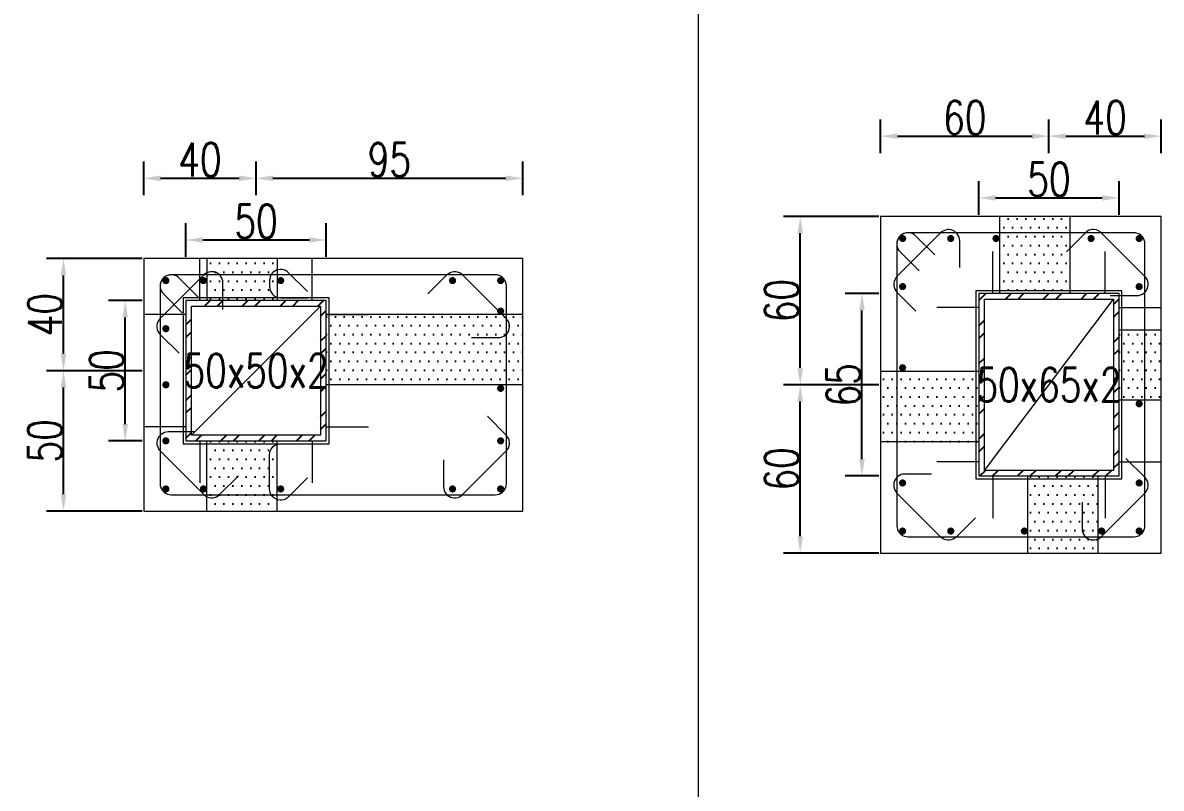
# Model space of a CAD drawing. Header units: millimetres. Extents: x 0 to 3905, y 0 to 8880.
# Drawn here: x 1979.4 to 2385, y 5334.2 to 5607.1 of the extents above; entities that cross this region are included whole.
import ezdxf
from ezdxf.enums import TextEntityAlignment as Align

# ---------------------------------------------------------------- set-up
doc = ezdxf.new("R2010")
doc.units = ezdxf.units.MM
doc.layers.get('DEFPOINTS').update_dxf_attribs({"color": 3})
for name, color, linetype in [('Hatch線', 6, 'Continuous'), ('TC-鋼粱', 132, 'Continuous'), ('主筋斷面', 2, 'Continuous'), ('文字-輔助字', 7, 'Continuous'), ('柱斷面線', 4, 'Continuous'), ('標註字', 4, 'Continuous'), ('箍筋線', 1, 'Continuous'), ('網格線', 7, 'Continuous'), ('鋼柱', 11, 'Continuous')]:
    doc.layers.add(name, color=color, linetype=linetype)
doc.styles.add('note', font='txt.shx', dxfattribs={"width": 0.75, "height": 12})
doc.styles.add('txt', font='txt.shx', dxfattribs={"height": 0.2, "bigfont": 'chineset.shx'})
doc.dimstyles.new('RCAD_DIM', dxfattribs={"dimtxt": 12, "dimasz": 6, "dimexe": 6, "dimexo": 0.625, "dimtad": 1, "dimdec": 0, "dimdsep": 46, "dimtxsty": 'note', "dimcen": 2.5, "dimclrd": 256, "dimclre": 256, "dimclrt": 256, "dimadec": 0, "dimazin": 0, "dimtfac": 1, "dimtmove": 0, "dimatfit": 3, "dimfxl": 0, "dimtolj": 1, "dimarcsym": 0})

# ---------------------------------------------------------------- blocks, each defined once
blk = doc.blocks.new('*D1152')
at = {"layer": 'DEFPOINTS', "color": 0}
for p in [(2087.5, 5529.62), (2037.5, 5523), (2087.5, 5523)]:
    blk.add_point(p, dxfattribs=at)
at = {"layer": '標註字', "lineweight": -2}
for p, q in [((2037.5, 5523.62), (2037.5, 5535.62)), ((2087.5, 5523.62), (2087.5, 5535.62)), ((2043.5, 5529.62), (2081.5, 5529.62))]:
    blk.add_line(p, q, dxfattribs=at)
at = {"layer": '標註字'}
for points in [[(2043.5, 5530.62), (2043.5, 5528.62), (2037.5, 5529.62)], [(2081.5, 5528.62), (2081.5, 5530.62), (2087.5, 5529.62)]]:
    blk.add_solid(points, dxfattribs=at)
at = {"layer": '標註字', "insert": (2062.5, 5536.25), "char_height": 12, "attachment_point": 5, "style": 'note'}
blk.add_mtext('\\A1;50', dxfattribs=at)
blk = doc.blocks.new('*D1153')
at = {"layer": 'DEFPOINTS', "color": 0}
for p in [(2015.88, 5508), (2022.5, 5508), (2022.5, 5458)]:
    blk.add_point(p, dxfattribs=at)
at = {"layer": '標註字', "lineweight": -2}
for p, q in [((2021.88, 5508), (2009.88, 5508)), ((2015.88, 5464), (2015.88, 5502)), ((2021.88, 5458), (2009.88, 5458))]:
    blk.add_line(p, q, dxfattribs=at)
at = {"layer": '標註字'}
for points in [[(2016.88, 5502), (2014.88, 5502), (2015.88, 5508)], [(2014.88, 5464), (2016.88, 5464), (2015.88, 5458)]]:
    blk.add_solid(points, dxfattribs=at)
at = {"layer": '標註字', "insert": (2009.25, 5483), "char_height": 12, "attachment_point": 5, "rotation": 90, "style": 'note'}
blk.add_mtext('\\A1;50', dxfattribs=at)
blk = doc.blocks.new('*D1154')
at = {"layer": 'DEFPOINTS', "color": 0}
for p in [(2062.5, 5551.62), (2022.5, 5545), (2062.5, 5545)]:
    blk.add_point(p, dxfattribs=at)
at = {"layer": '標註字', "lineweight": -2}
for p, q in [((2022.5, 5545.62), (2022.5, 5557.62)), ((2062.5, 5545.62), (2062.5, 5557.62)), ((2028.5, 5551.62), (2056.5, 5551.62))]:
    blk.add_line(p, q, dxfattribs=at)
at = {"layer": '標註字'}
for points in [[(2028.5, 5552.62), (2028.5, 5550.62), (2022.5, 5551.62)], [(2056.5, 5550.62), (2056.5, 5552.62), (2062.5, 5551.62)]]:
    blk.add_solid(points, dxfattribs=at)
at = {"layer": '標註字', "insert": (2042.5, 5558.25), "char_height": 12, "attachment_point": 5, "style": 'note'}
blk.add_mtext('\\A1;40', dxfattribs=at)
blk = doc.blocks.new('*D1155')
at = {"layer": 'DEFPOINTS', "color": 0}
for p in [(2157.5, 5551.62), (2062.5, 5545), (2157.5, 5545)]:
    blk.add_point(p, dxfattribs=at)
at = {"layer": '標註字', "lineweight": -2}
for p, q in [((2062.5, 5545.62), (2062.5, 5557.62)), ((2157.5, 5545.62), (2157.5, 5557.62)), ((2068.5, 5551.62), (2151.5, 5551.62))]:
    blk.add_line(p, q, dxfattribs=at)
at = {"layer": '標註字'}
for points in [[(2068.5, 5552.62), (2068.5, 5550.62), (2062.5, 5551.62)], [(2151.5, 5550.62), (2151.5, 5552.62), (2157.5, 5551.62)]]:
    blk.add_solid(points, dxfattribs=at)
at = {"layer": '標註字', "insert": (2110, 5558.25), "char_height": 12, "attachment_point": 5, "style": 'note'}
blk.add_mtext('\\A1;95', dxfattribs=at)
blk = doc.blocks.new('*D1156')
at = {"layer": 'DEFPOINTS', "color": 0}
for p in [(1993.88, 5483), (2022.5, 5483), (2022.5, 5433)]:
    blk.add_point(p, dxfattribs=at)
at = {"layer": '標註字', "lineweight": -2}
for p, q in [((2021.88, 5483), (1987.88, 5483)), ((1993.88, 5439), (1993.88, 5477)), ((2021.88, 5433), (1987.88, 5433))]:
    blk.add_line(p, q, dxfattribs=at)
at = {"layer": '標註字'}
for points in [[(1994.88, 5477), (1992.88, 5477), (1993.88, 5483)], [(1992.88, 5439), (1994.88, 5439), (1993.88, 5433)]]:
    blk.add_solid(points, dxfattribs=at)
at = {"layer": '標註字', "insert": (1987.25, 5458), "char_height": 12, "attachment_point": 5, "rotation": 90, "style": 'note'}
blk.add_mtext('\\A1;50', dxfattribs=at)
blk = doc.blocks.new('*D1157')
at = {"layer": 'DEFPOINTS', "color": 0}
for p in [(1993.88, 5523), (2022.5, 5523), (2022.5, 5483)]:
    blk.add_point(p, dxfattribs=at)
at = {"layer": '標註字', "lineweight": -2}
for p, q in [((2021.88, 5523), (1987.88, 5523)), ((1993.88, 5489), (1993.88, 5517)), ((2021.88, 5483), (1987.88, 5483))]:
    blk.add_line(p, q, dxfattribs=at)
at = {"layer": '標註字'}
for points in [[(1994.88, 5517), (1992.88, 5517), (1993.88, 5523)], [(1992.88, 5489), (1994.88, 5489), (1993.88, 5483)]]:
    blk.add_solid(points, dxfattribs=at)
at = {"layer": '標註字', "insert": (1987.25, 5503), "char_height": 12, "attachment_point": 5, "rotation": 90, "style": 'note'}
blk.add_mtext('\\A1;40', dxfattribs=at)
blk = doc.blocks.new('Circle_Filled')
at = {"const_width": 0.5}
blk.add_lwpolyline([(-0.25, 0, 1), (0.25, 0, 1)], format="xyb", close=True, dxfattribs=at)
blk = doc.blocks.new('*D1284')
at = {"layer": 'DEFPOINTS', "color": 0}
for p in [(2370, 5544.62), (2320, 5538), (2370, 5538)]:
    blk.add_point(p, dxfattribs=at)
at = {"layer": '標註字', "lineweight": -2}
for p, q in [((2320, 5538.62), (2320, 5550.62)), ((2370, 5538.62), (2370, 5550.62)), ((2326, 5544.62), (2364, 5544.62))]:
    blk.add_line(p, q, dxfattribs=at)
at = {"layer": '標註字'}
for points in [[(2326, 5545.62), (2326, 5543.62), (2320, 5544.62)], [(2364, 5543.62), (2364, 5545.62), (2370, 5544.62)]]:
    blk.add_solid(points, dxfattribs=at)
at = {"layer": '標註字', "insert": (2345, 5551.25), "char_height": 12, "attachment_point": 5, "style": 'note'}
blk.add_mtext('\\A1;50', dxfattribs=at)
blk = doc.blocks.new('*D1285')
at = {"layer": 'DEFPOINTS', "color": 0}
for p in [(2278.38, 5510.5), (2285, 5510.5), (2285, 5445.5)]:
    blk.add_point(p, dxfattribs=at)
at = {"layer": '標註字', "lineweight": -2}
for p, q in [((2284.38, 5510.5), (2272.38, 5510.5)), ((2278.38, 5451.5), (2278.38, 5504.5)), ((2284.38, 5445.5), (2272.38, 5445.5))]:
    blk.add_line(p, q, dxfattribs=at)
at = {"layer": '標註字'}
for points in [[(2279.38, 5504.5), (2277.38, 5504.5), (2278.38, 5510.5)], [(2277.38, 5451.5), (2279.38, 5451.5), (2278.38, 5445.5)]]:
    blk.add_solid(points, dxfattribs=at)
at = {"layer": '標註字', "insert": (2271.75, 5478), "char_height": 12, "attachment_point": 5, "rotation": 90, "style": 'note'}
blk.add_mtext('\\A1;65', dxfattribs=at)
blk = doc.blocks.new('*D1286')
at = {"layer": 'DEFPOINTS', "color": 0}
for p in [(2345, 5566.62), (2285, 5560), (2345, 5560)]:
    blk.add_point(p, dxfattribs=at)
at = {"layer": '標註字', "lineweight": -2}
for p, q in [((2285, 5560.62), (2285, 5572.62)), ((2345, 5560.62), (2345, 5572.62)), ((2291, 5566.62), (2339, 5566.62))]:
    blk.add_line(p, q, dxfattribs=at)
at = {"layer": '標註字'}
for points in [[(2291, 5567.62), (2291, 5565.62), (2285, 5566.62)], [(2339, 5565.62), (2339, 5567.62), (2345, 5566.62)]]:
    blk.add_solid(points, dxfattribs=at)
at = {"layer": '標註字', "insert": (2315, 5573.25), "char_height": 12, "attachment_point": 5, "style": 'note'}
blk.add_mtext('\\A1;60', dxfattribs=at)
blk = doc.blocks.new('*D1287')
at = {"layer": 'DEFPOINTS', "color": 0}
for p in [(2385, 5566.62), (2345, 5560), (2385, 5560)]:
    blk.add_point(p, dxfattribs=at)
at = {"layer": '標註字', "lineweight": -2}
for p, q in [((2345, 5560.62), (2345, 5572.62)), ((2385, 5560.62), (2385, 5572.62)), ((2351, 5566.62), (2379, 5566.62))]:
    blk.add_line(p, q, dxfattribs=at)
at = {"layer": '標註字'}
for points in [[(2351, 5567.62), (2351, 5565.62), (2345, 5566.62)], [(2379, 5565.62), (2379, 5567.62), (2385, 5566.62)]]:
    blk.add_solid(points, dxfattribs=at)
at = {"layer": '標註字', "insert": (2365, 5573.25), "char_height": 12, "attachment_point": 5, "style": 'note'}
blk.add_mtext('\\A1;40', dxfattribs=at)
blk = doc.blocks.new('*D1288')
at = {"layer": 'DEFPOINTS', "color": 0}
for p in [(2256.38, 5478), (2285, 5478), (2285, 5418)]:
    blk.add_point(p, dxfattribs=at)
at = {"layer": '標註字', "lineweight": -2}
for p, q in [((2284.38, 5478), (2250.38, 5478)), ((2256.38, 5424), (2256.38, 5472)), ((2284.38, 5418), (2250.38, 5418))]:
    blk.add_line(p, q, dxfattribs=at)
at = {"layer": '標註字'}
for points in [[(2257.38, 5472), (2255.38, 5472), (2256.38, 5478)], [(2255.38, 5424), (2257.38, 5424), (2256.38, 5418)]]:
    blk.add_solid(points, dxfattribs=at)
at = {"layer": '標註字', "insert": (2249.75, 5448), "char_height": 12, "attachment_point": 5, "rotation": 90, "style": 'note'}
blk.add_mtext('\\A1;60', dxfattribs=at)
blk = doc.blocks.new('*D1289')
at = {"layer": 'DEFPOINTS', "color": 0}
for p in [(2256.38, 5538), (2285, 5538), (2285, 5478)]:
    blk.add_point(p, dxfattribs=at)
at = {"layer": '標註字', "lineweight": -2}
for p, q in [((2284.38, 5538), (2250.38, 5538)), ((2256.38, 5484), (2256.38, 5532)), ((2284.38, 5478), (2250.38, 5478))]:
    blk.add_line(p, q, dxfattribs=at)
at = {"layer": '標註字'}
for points in [[(2257.38, 5532), (2255.38, 5532), (2256.38, 5538)], [(2255.38, 5484), (2257.38, 5484), (2256.38, 5478)]]:
    blk.add_solid(points, dxfattribs=at)
at = {"layer": '標註字', "insert": (2249.75, 5508), "char_height": 12, "attachment_point": 5, "rotation": 90, "style": 'note'}
blk.add_mtext('\\A1;60', dxfattribs=at)

msp = doc.modelspace()

# ---------------------------------------------------------------- hatches: boundary and pattern name
at = {"layer": 'Hatch線'}
h = msp.add_hatch(dxfattribs=at)
h.set_pattern_fill('ANSI32', color=256, style=0)
h.paths.add_polyline_path([(2320, 5445.5), (2370, 5445.5), (2370, 5510.5), (2320, 5510.5)], flags=17)
h.paths.add_polyline_path([(2322, 5447.5), (2322, 5508.5), (2368, 5508.5), (2368, 5447.5)])
h = msp.add_hatch(dxfattribs=at)
h.set_pattern_fill('ANSI32', color=256, style=0)
h.paths.add_polyline_path([(2037.5, 5458), (2087.5, 5458), (2087.5, 5508), (2037.5, 5508)], flags=17)
h.paths.add_polyline_path([(2039.5, 5460), (2039.5, 5506), (2085.5, 5506), (2085.5, 5460)])
at = {"layer": 'TC-鋼粱'}
h = msp.add_hatch(dxfattribs=at)
h.set_pattern_fill('DOTS', color=256, scale=2, style=0)
h.paths.add_polyline_path([(2352.41, 5538), (2327.41, 5538), (2327.41, 5510.5), (2352.41, 5510.5)], flags=17)
h = msp.add_hatch(dxfattribs=at)
h.set_pattern_fill('DOTS', color=256, scale=2, style=0)
h.paths.add_polyline_path([(2070, 5523), (2045, 5523), (2045, 5508), (2070, 5508)], flags=17)
h = msp.add_hatch(dxfattribs=at)
h.set_pattern_fill('DOTS', color=256, scale=2, style=0)
h.paths.add_polyline_path([(2157.5, 5478), (2157.5, 5503), (2087.5, 5503), (2087.5, 5478)], flags=17)
h = msp.add_hatch(dxfattribs=at)
h.set_pattern_fill('DOTS', color=256, scale=2, style=0)
h.paths.add_polyline_path([(2385, 5472.5), (2385, 5497.5), (2370, 5497.5), (2370, 5472.5)], flags=17)
h = msp.add_hatch(dxfattribs=at)
h.set_pattern_fill('DOTS', color=256, scale=2, style=0)
h.paths.add_polyline_path([(2285, 5482.81), (2285, 5457.81), (2320, 5457.81), (2320, 5482.81)], flags=17)
h = msp.add_hatch(dxfattribs=at)
h.set_pattern_fill('DOTS', color=256, scale=2, style=0)
h.paths.add_polyline_path([(2045, 5433), (2070, 5433), (2070, 5458), (2045, 5458)], flags=17)
h = msp.add_hatch(dxfattribs=at)
h.set_pattern_fill('DOTS', color=256, scale=2, style=0)
h.paths.add_polyline_path([(2337.5, 5418), (2362.5, 5418), (2362.5, 5445.5), (2337.5, 5445.5)], flags=17)

# ---------------------------------------------------------------- linework, layer by layer
at = {"layer": 'DEFPOINTS', "lineweight": 5}
for points in [[(2325, 5510.5), (2325, 5525.5)], [(2365, 5510.5), (2365, 5525.5)], [(2042.5, 5508), (2042.5, 5523)], [(2082.5, 5508), (2082.5, 5523)], [(2037.5, 5457), (2088.5, 5457), (2088.5, 5509), (2036.5, 5509), (2036.5, 5457), (2037.5, 5457)], [(2320, 5444.5), (2371, 5444.5), (2371, 5511.5), (2319, 5511.5), (2319, 5444.5), (2320, 5444.5)], [(2322, 5447.5), (2368, 5508.5)], [(2039.5, 5460), (2085.5, 5506)], [(2320, 5505.5), (2305, 5505.5)], [(2370, 5505.5), (2385, 5505.5)], [(2037.5, 5503), (2022.5, 5503)], [(2087.5, 5503), (2102.5, 5503)], [(2037.5, 5463), (2022.5, 5463)], [(2087.5, 5463), (2102.5, 5463)], [(2042.5, 5458), (2042.5, 5443)], [(2082.5, 5458), (2082.5, 5443)], [(2320, 5450.5), (2305, 5450.5)], [(2370, 5450.5), (2385, 5450.5)], [(2325, 5445.5), (2325, 5430.5)], [(2365, 5445.5), (2365, 5430.5)]]:
    msp.add_lwpolyline(points, dxfattribs=at)
at = {"layer": 'TC-鋼粱', "lineweight": 5}
for points in [[(2327.41, 5538), (2327.41, 5510.5)], [(2352.41, 5538), (2352.41, 5510.5)], [(2045, 5523), (2045, 5508)], [(2070, 5523), (2070, 5508)], [(2157.5, 5503), (2087.5, 5503)], [(2385, 5497.5), (2370, 5497.5)], [(2285, 5482.81), (2320, 5482.81)], [(2157.5, 5478), (2087.5, 5478)], [(2385, 5472.5), (2370, 5472.5)], [(2045, 5433), (2045, 5458)], [(2070, 5433), (2070, 5458)], [(2285, 5457.81), (2320, 5457.81)], [(2337.5, 5418), (2337.5, 5445.5)], [(2362.5, 5418), (2362.5, 5445.5)]]:
    msp.add_lwpolyline(points, dxfattribs=at)
at = {"layer": '柱斷面線', "lineweight": 5}
for points in [[(2285, 5418), (2385, 5418), (2385, 5538), (2285, 5538), (2285, 5418)], [(2022.5, 5433), (2157.5, 5433), (2157.5, 5523), (2022.5, 5523), (2022.5, 5433)]]:
    msp.add_lwpolyline(points, dxfattribs=at)
at = {"layer": '箍筋線', "lineweight": 5}
for points in [[(2313.19, 5519.81), (2313.19, 5529.35), (2313.13, 5530.02), (2312.96, 5530.66), (2312.69, 5531.27), (2312.32, 5531.83), (2311.86, 5532.32), (2311.33, 5532.72), (2310.73, 5533.02), (2310.1, 5533.23), (2309.43, 5533.32), (2308.77, 5533.3), (2308.11, 5533.17), (2307.49, 5532.93), (2306.91, 5532.59), (2306.4, 5532.16), (2290.84, 5516.6), (2290.39, 5516.07), (2290.05, 5515.47), (2289.81, 5514.82), (2289.69, 5514.13), (2289.69, 5513.44), (2289.81, 5512.76), (2290.05, 5512.11), (2290.39, 5511.51), (2290.84, 5510.98), (2297.58, 5504.23)], [(2366.81, 5509.81), (2376.35, 5509.81), (2377.02, 5509.87), (2377.66, 5510.04), (2378.27, 5510.31), (2378.83, 5510.68), (2379.32, 5511.14), (2379.72, 5511.67), (2380.02, 5512.27), (2380.23, 5512.9), (2380.32, 5513.57), (2380.3, 5514.23), (2380.17, 5514.89), (2379.93, 5515.51), (2379.59, 5516.09), (2379.16, 5516.6), (2363.6, 5532.16), (2363.07, 5532.61), (2362.47, 5532.95), (2361.82, 5533.19), (2361.13, 5533.31), (2360.44, 5533.31), (2359.76, 5533.19), (2359.11, 5532.95), (2358.51, 5532.61), (2357.98, 5532.16), (2351.23, 5525.42)], [(2304.33, 5524.29), (2297.58, 5531.04), (2297.07, 5531.47), (2296.49, 5531.81), (2295.87, 5532.05), (2295.22, 5532.18), (2294.55, 5532.2), (2293.89, 5532.11), (2293.25, 5531.9), (2292.66, 5531.6), (2292.12, 5531.19), (2291.66, 5530.71), (2291.29, 5530.15), (2291.02, 5529.54), (2290.85, 5528.9), (2290.79, 5528.23), (2290.79, 5427.77), (2290.86, 5427.08), (2291.03, 5426.41), (2291.33, 5425.78), (2291.72, 5425.21), (2292.21, 5424.72), (2292.78, 5424.33), (2293.41, 5424.03), (2294.08, 5423.86), (2294.77, 5423.79), (2375.23, 5423.79), (2375.92, 5423.86), (2376.59, 5424.03), (2377.22, 5424.33), (2377.79, 5424.72), (2378.28, 5425.21), (2378.67, 5425.78), (2378.97, 5426.41), (2379.14, 5427.08), (2379.21, 5427.77), (2379.21, 5528.23), (2379.14, 5528.92), (2378.97, 5529.59), (2378.67, 5530.22), (2378.28, 5530.79), (2377.79, 5531.28), (2377.22, 5531.67), (2376.59, 5531.97), (2375.92, 5532.14), (2375.23, 5532.21), (2294.77, 5532.21), (2294.1, 5532.15), (2293.46, 5531.98), (2292.85, 5531.71), (2292.29, 5531.34), (2291.81, 5530.88), (2291.4, 5530.34), (2291.1, 5529.75), (2290.89, 5529.11), (2290.8, 5528.45), (2290.82, 5527.78), (2290.95, 5527.13), (2291.19, 5526.51), (2291.53, 5525.93), (2291.96, 5525.42), (2298.71, 5518.67)], [(2050.69, 5504.81), (2050.69, 5514.35), (2050.63, 5515.02), (2050.46, 5515.66), (2050.19, 5516.27), (2049.82, 5516.83), (2049.36, 5517.32), (2048.83, 5517.72), (2048.23, 5518.02), (2047.6, 5518.23), (2046.93, 5518.32), (2046.27, 5518.3), (2045.61, 5518.17), (2044.99, 5517.93), (2044.41, 5517.59), (2043.9, 5517.16), (2028.34, 5501.6), (2027.89, 5501.07), (2027.55, 5500.47), (2027.31, 5499.82), (2027.19, 5499.13), (2027.19, 5498.44), (2027.31, 5497.76), (2027.55, 5497.11), (2027.89, 5496.51), (2028.34, 5495.98), (2035.08, 5489.23)], [(2041.83, 5509.29), (2035.08, 5516.04), (2034.57, 5516.47), (2033.99, 5516.81), (2033.37, 5517.05), (2032.72, 5517.18), (2032.05, 5517.2), (2031.39, 5517.11), (2030.75, 5516.9), (2030.16, 5516.6), (2029.62, 5516.19), (2029.16, 5515.71), (2028.79, 5515.15), (2028.52, 5514.54), (2028.35, 5513.9), (2028.29, 5513.23), (2028.29, 5442.77), (2028.36, 5442.08), (2028.53, 5441.41), (2028.83, 5440.78), (2029.22, 5440.21), (2029.71, 5439.72), (2030.28, 5439.33), (2030.91, 5439.03), (2031.58, 5438.86), (2032.27, 5438.79), (2147.73, 5438.79), (2148.42, 5438.86), (2149.09, 5439.03), (2149.72, 5439.33), (2150.29, 5439.72), (2150.78, 5440.21), (2151.17, 5440.78), (2151.47, 5441.41), (2151.64, 5442.08), (2151.71, 5442.77), (2151.71, 5513.23), (2151.64, 5513.92), (2151.47, 5514.59), (2151.17, 5515.22), (2150.78, 5515.79), (2150.29, 5516.28), (2149.72, 5516.67), (2149.09, 5516.97), (2148.42, 5517.14), (2147.73, 5517.21), (2032.27, 5517.21), (2031.6, 5517.15), (2030.96, 5516.98), (2030.35, 5516.71), (2029.79, 5516.34), (2029.31, 5515.88), (2028.9, 5515.34), (2028.6, 5514.75), (2028.39, 5514.11), (2028.3, 5513.45), (2028.32, 5512.78), (2028.45, 5512.13), (2028.69, 5511.51), (2029.03, 5510.93), (2029.46, 5510.42), (2036.21, 5503.67)], [(2080.83, 5511.2), (2074.08, 5517.95), (2073.57, 5518.38), (2072.99, 5518.72), (2072.37, 5518.96), (2071.71, 5519.09), (2071.05, 5519.11), (2070.39, 5519.02), (2069.75, 5518.81), (2069.16, 5518.51), (2068.62, 5518.1), (2068.16, 5517.62), (2067.79, 5517.06), (2067.52, 5516.45), (2067.35, 5515.81), (2067.29, 5515.14), (2067.29, 5512.97), (2067.36, 5512.28), (2067.53, 5511.62), (2067.83, 5510.99), (2068.22, 5510.42), (2068.71, 5509.93), (2069.28, 5509.53), (2069.91, 5509.24), (2070.58, 5509.06), (2071.27, 5509), (2080.81, 5509)], [(2139.31, 5494.81), (2148.85, 5494.81), (2149.52, 5494.87), (2150.16, 5495.04), (2150.77, 5495.31), (2151.33, 5495.68), (2151.82, 5496.14), (2152.22, 5496.67), (2152.52, 5497.27), (2152.73, 5497.9), (2152.82, 5498.57), (2152.8, 5499.23), (2152.67, 5499.89), (2152.43, 5500.51), (2152.09, 5501.09), (2151.66, 5501.6), (2136.1, 5517.16), (2135.57, 5517.61), (2134.97, 5517.95), (2134.32, 5518.19), (2133.63, 5518.31), (2132.94, 5518.31), (2132.26, 5518.19), (2131.61, 5517.95), (2131.01, 5517.61), (2130.48, 5517.16), (2123.73, 5510.42)], [(2129.31, 5451.19), (2129.31, 5441.65), (2129.37, 5440.98), (2129.54, 5440.34), (2129.81, 5439.73), (2130.18, 5439.17), (2130.64, 5438.68), (2131.17, 5438.28), (2131.77, 5437.98), (2132.4, 5437.77), (2133.07, 5437.68), (2133.73, 5437.7), (2134.39, 5437.83), (2135.01, 5438.07), (2135.59, 5438.41), (2136.1, 5438.84), (2151.66, 5454.4), (2152.11, 5454.93), (2152.45, 5455.53), (2152.69, 5456.18), (2152.81, 5456.87), (2152.81, 5457.56), (2152.69, 5458.24), (2152.45, 5458.89), (2152.11, 5459.49), (2151.66, 5460.02), (2144.92, 5466.77)], [(2040.69, 5461.19), (2031.15, 5461.19), (2030.48, 5461.13), (2029.84, 5460.96), (2029.23, 5460.69), (2028.67, 5460.32), (2028.18, 5459.86), (2027.78, 5459.33), (2027.48, 5458.73), (2027.27, 5458.1), (2027.18, 5457.43), (2027.2, 5456.77), (2027.33, 5456.11), (2027.57, 5455.49), (2027.91, 5454.91), (2028.34, 5454.4), (2043.9, 5438.84), (2044.43, 5438.39), (2045.03, 5438.05), (2045.68, 5437.81), (2046.37, 5437.69), (2047.06, 5437.69), (2047.74, 5437.81), (2048.39, 5438.05), (2048.99, 5438.39), (2049.52, 5438.84), (2056.27, 5445.58)], [(2080.83, 5444.8), (2074.08, 5438.05), (2073.57, 5437.62), (2072.99, 5437.28), (2072.37, 5437.04), (2071.71, 5436.91), (2071.05, 5436.89), (2070.39, 5436.98), (2069.75, 5437.19), (2069.16, 5437.49), (2068.62, 5437.9), (2068.16, 5438.38), (2067.79, 5438.94), (2067.52, 5439.55), (2067.35, 5440.19), (2067.29, 5440.86), (2067.29, 5453.02), (2067.36, 5453.72), (2067.53, 5454.38), (2067.83, 5455.01), (2068.22, 5455.58), (2068.71, 5456.07), (2069.28, 5456.47), (2069.91, 5456.76), (2070.58, 5456.94), (2071.27, 5457), (2080.81, 5457)], [(2356.81, 5436.19), (2356.81, 5426.65), (2356.87, 5425.98), (2357.04, 5425.34), (2357.31, 5424.73), (2357.68, 5424.17), (2358.14, 5423.68), (2358.67, 5423.28), (2359.27, 5422.98), (2359.9, 5422.77), (2360.57, 5422.68), (2361.23, 5422.7), (2361.89, 5422.83), (2362.51, 5423.07), (2363.09, 5423.41), (2363.6, 5423.84), (2379.16, 5439.4), (2379.61, 5439.93), (2379.95, 5440.53), (2380.19, 5441.18), (2380.31, 5441.87), (2380.31, 5442.56), (2380.19, 5443.24), (2379.95, 5443.89), (2379.61, 5444.49), (2379.16, 5445.02), (2372.42, 5451.77)], [(2303.19, 5446.19), (2293.65, 5446.19), (2292.98, 5446.13), (2292.34, 5445.96), (2291.73, 5445.69), (2291.17, 5445.32), (2290.68, 5444.86), (2290.28, 5444.33), (2289.98, 5443.73), (2289.77, 5443.1), (2289.68, 5442.43), (2289.7, 5441.77), (2289.83, 5441.11), (2290.07, 5440.49), (2290.41, 5439.91), (2290.84, 5439.4), (2306.4, 5423.84), (2306.93, 5423.39), (2307.53, 5423.05), (2308.18, 5422.81), (2308.87, 5422.69), (2309.56, 5422.69), (2310.24, 5422.81), (2310.89, 5423.05), (2311.49, 5423.39), (2312.02, 5423.84), (2318.77, 5430.58)]]:
    msp.add_lwpolyline(points, dxfattribs=at)
at = {"layer": '網格線', "lineweight": 5}
msp.add_lwpolyline([(2220, 5628), (2220, 5256)], dxfattribs=at)
at = {"layer": '鋼柱', "lineweight": 5}
for points in [[(2320, 5445.5), (2370, 5445.5), (2370, 5510.5), (2320, 5510.5), (2320, 5445.5)], [(2322, 5447.5), (2322, 5508.5), (2368, 5508.5), (2368, 5447.5), (2322, 5447.5)], [(2037.5, 5458), (2087.5, 5458), (2087.5, 5508), (2037.5, 5508), (2037.5, 5458)], [(2039.5, 5460), (2039.5, 5506), (2085.5, 5506), (2085.5, 5460), (2039.5, 5460)]]:
    msp.add_lwpolyline(points, dxfattribs=at)

# ---------------------------------------------------------------- block references
at = {"layer": '主筋斷面', "lineweight": 5, "xscale": 2.539999961853027, "yscale": 2.539999961853027}
for p in [(2292.86, 5530.14), (2310, 5530.14), (2326.14, 5530.14), (2360, 5530.14), (2377.14, 5530.14), (2030.36, 5515.14), (2043.73, 5515.14), (2071.27, 5515.14), (2132.5, 5515.14), (2149.64, 5515.14), (2292.86, 5513), (2377.14, 5513), (2149.64, 5504.27), (2030.36, 5498), (2292.86, 5484.08), (2030.36, 5478), (2149.64, 5476.73), (2377.14, 5471.23), (2030.36, 5458), (2149.64, 5458), (2292.86, 5443), (2377.14, 5443), (2030.36, 5440.86), (2043.73, 5440.86), (2071.27, 5440.86), (2132.5, 5440.86), (2149.64, 5440.86), (2292.86, 5425.86), (2310, 5425.86), (2336.23, 5425.86), (2363.77, 5425.86), (2377.14, 5425.86)]:
    msp.add_blockref('Circle_Filled', p, dxfattribs=at)

# ---------------------------------------------------------------- texts
at = {"layer": '文字-輔助字', "style": 'txt', "width": 0.75}
for s, p in [('50x50x2', (2062.5, 5483)), ('50x65x2', (2345, 5478))]:
    msp.add_text(s, height=12, dxfattribs=at).set_placement(p, align=Align.MIDDLE)

# ---------------------------------------------------------------- dimensions: what is measured, and where the dimension line sits
at = {"layer": '標註字'}
for base, p1, p2, picture, middle in [((2345, 5566.62), (2285, 5560), (2345, 5560), '*D1286', (2315, 5573.25)), ((2385, 5566.62), (2345, 5560), (2385, 5560), '*D1287', (2365, 5573.25)), ((2062.5, 5551.62), (2022.5, 5545), (2062.5, 5545), '*D1154', (2042.5, 5558.25)), ((2157.5, 5551.62), (2062.5, 5545), (2157.5, 5545), '*D1155', (2110, 5558.25)), ((2370, 5544.62), (2320, 5538), (2370, 5538), '*D1284', (2345, 5551.25)), ((2087.5, 5529.62), (2037.5, 5523), (2087.5, 5523), '*D1152', (2062.5, 5536.25))]:
    dim = msp.add_linear_dim(base=base, p1=p1, p2=p2, dimstyle='RCAD_DIM', dxfattribs=at)
    dim.commit()
    dim.dimension.update_dxf_attribs({"geometry": picture, "text_midpoint": middle})
for base, p1, p2, picture, middle in [((2256.38, 5538), (2285, 5478), (2285, 5538), '*D1289', (2249.75, 5508)), ((1993.88, 5523), (2022.5, 5483), (2022.5, 5523), '*D1157', (1987.25, 5503)), ((2278.38, 5510.5), (2285, 5445.5), (2285, 5510.5), '*D1285', (2271.75, 5478)), ((2015.88, 5508), (2022.5, 5458), (2022.5, 5508), '*D1153', (2009.25, 5483)), ((1993.88, 5483), (2022.5, 5433), (2022.5, 5483), '*D1156', (1987.25, 5458)), ((2256.38, 5478), (2285, 5418), (2285, 5478), '*D1288', (2249.75, 5448))]:
    dim = msp.add_linear_dim(base=base, p1=p1, p2=p2, angle=90, dimstyle='RCAD_DIM', dxfattribs=at)
    dim.commit()
    dim.dimension.update_dxf_attribs({"geometry": picture, "text_midpoint": middle})

doc.saveas('drawing.dxf')
